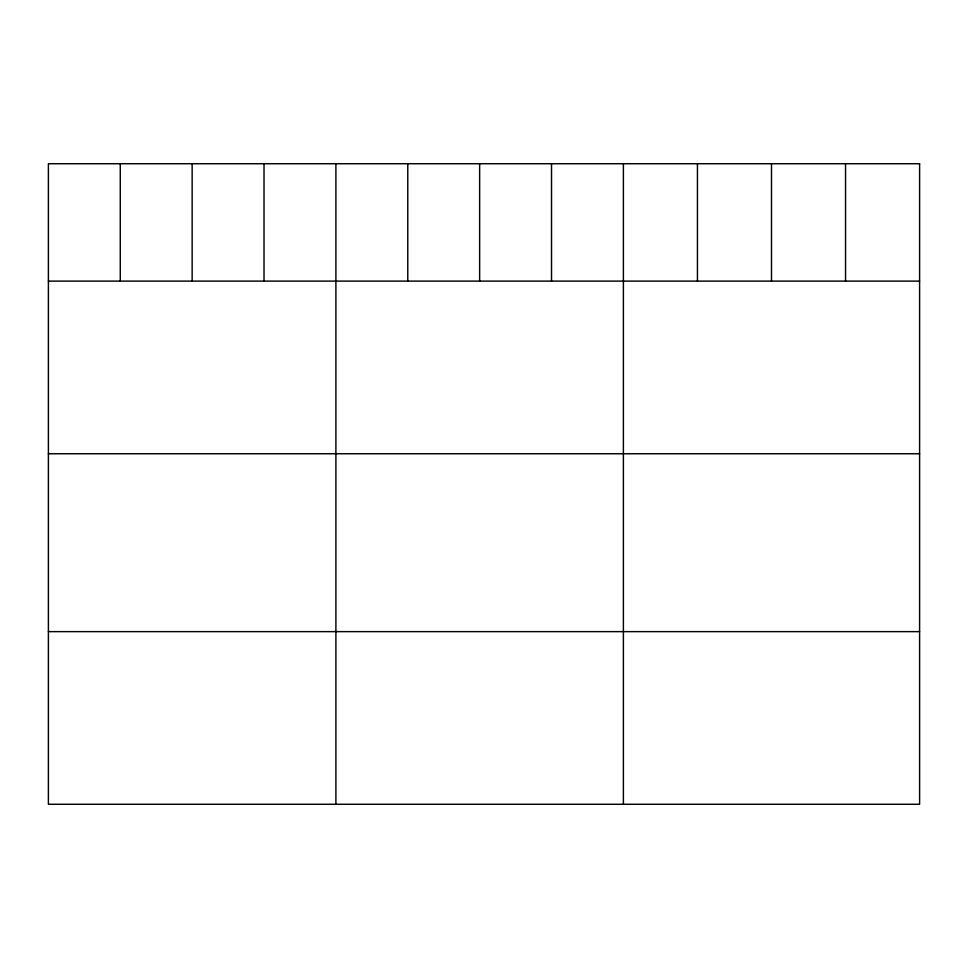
<?xml version="1.0" encoding="UTF-8"?>
<svg xmlns="http://www.w3.org/2000/svg" width="968" height="968" viewBox="0 0 968 968"><rect width="100%" height="100%" fill="white"/><g stroke="black" fill="none" stroke-linecap="round" stroke-linejoin="round"><path stroke-width="1.45" d="M48.4 281.107L919.6 281.107M48.4 453.75L919.6 453.75M48.4 631.632L919.6 631.632M845.548 163.725L845.548 281.107M771.496 163.725L771.496 281.107M697.444 163.725L697.444 281.107M623.392 163.725L623.392 804.275M551.518 163.725L551.518 281.107M479.644 163.725L479.644 281.107M407.77 163.725L407.77 281.107M335.896 163.725L335.896 804.275M264.022 163.725L264.022 281.107M192.148 163.725L192.148 281.107M120.274 163.725L120.274 281.107M919.6 163.725L48.4 163.725L48.4 804.275L919.6 804.275L919.6 163.725"/></g></svg>
